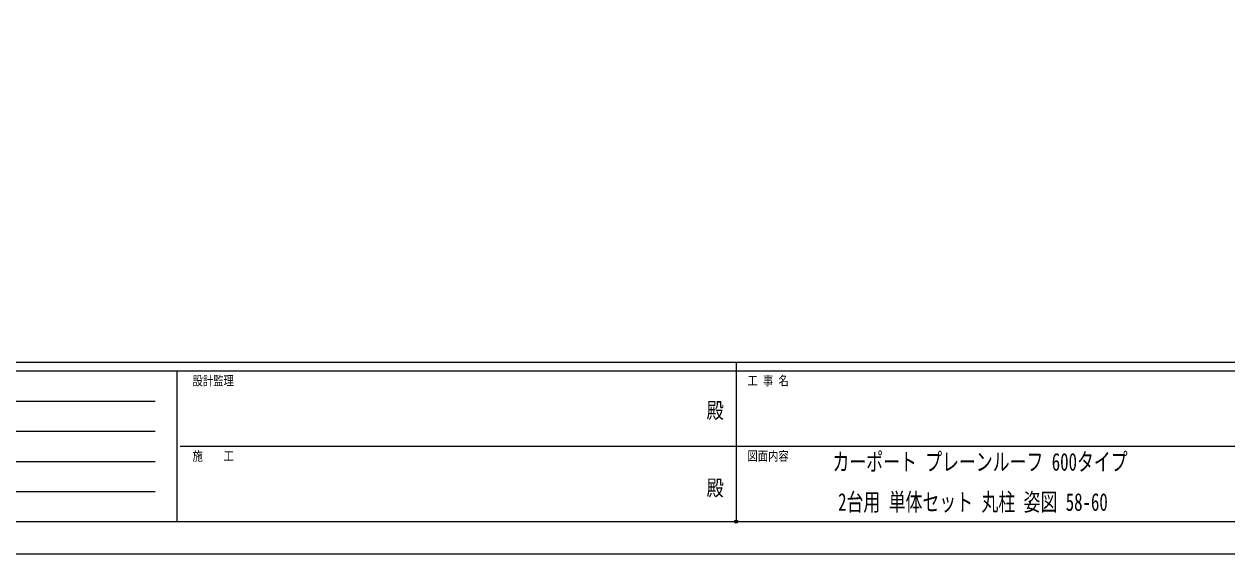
# Model space of a CAD drawing. Units: millimetres, scale not verified. Extents: x -14718 to 14718, y -10397 to 10401.
# Drawn here: x -5810 to 3975, y -10389 to -6080 of the extents above; entities that cross this region are included whole.
import ezdxf
from ezdxf.enums import TextEntityAlignment as Align

# ---------------------------------------------------------------- set-up
doc = ezdxf.new("R2010")
doc.units = ezdxf.units.MM
doc.header["$LTSCALE"] = 50
doc.header["$PDMODE"] = 32
doc.header["$PDSIZE"] = 25
doc.layers.add('0-2_USER1', color=3, linetype='Continuous')
doc.layers.add('0-7_YKK_ZWAK', color=7, linetype='Continuous')
doc.styles.add('ＭＳ ゴシック', font='')
doc.styles.get('ＭＳ ゴシック').set_extended_font_data('MS Gothic')

msp = doc.modelspace()

# ---------------------------------------------------------------- linework, layer by layer
at = {"layer": '0-7_YKK_ZWAK'}
for p, q in [((13632.57, -8831.6), (-13667.43, -8831.6)), ((-4567.43, -8901.6), (-13667.43, -8901.6)), ((-4567.43, -8901.6), (-4567.43, -10126.6)), ((-17.43, -8901.6), (-4567.43, -8901.6)), ((-17.43, -8831.6), (-17.43, -10126.6)), ((4532.57, -8901.6), (-17.43, -8901.6)), ((-13518.68, -9146.6), (-4742.43, -9146.6)), ((-13518.68, -9391.6), (-4742.43, -9391.6)), ((-4541.18, -9514.1), (-17.43, -9514.1)), ((-17.43, -9514.1), (4532.57, -9514.1)), ((-13518.68, -9636.6), (-4742.43, -9636.6)), ((-13518.68, -9881.6), (-4742.43, -9881.6)), ((-13667.43, -10126.6), (-4567.43, -10126.6)), ((-4567.43, -10126.6), (-17.43, -10126.6)), ((-17.43, -10126.6), (4532.57, -10126.6))]:
    msp.add_line(p, q, dxfattribs=at)
msp.add_lwpolyline([(-14717.5, -10389.1), (14717.5, -10389.1), (14717.5, 10400.9), (-14717.5, 10400.9)], close=True, dxfattribs=at)
msp.add_point((-17.43, -10126.6), dxfattribs=at)

# ---------------------------------------------------------------- texts
at = {"layer": '0-2_USER1', "style": 'ＭＳ ゴシック', "width": 0.7}
for s, p in [('カーポート プレーンルーフ 600タイプ', (766.66, -9755.02)), ('2台用 単体セット 丸柱 姿図 58-60', (812.4, -10081.68))]:
    msp.add_text(s, height=143.7, dxfattribs=at).set_placement(p, align=Align.BOTTOM_LEFT)
at = {"layer": '0-7_YKK_ZWAK', "style": 'ＭＳ ゴシック', "width": 0.8}
for s, height, p in [('設計監理', 76.98, (-4439.1, -9041.6)), ('工 事 名', 76.98, (74.44, -9041.6)), ('殿', 128.3, (-257.83, -9324.52)), ('施\u3000\u3000工', 76.98, (-4439.1, -9654.1)), ('図面内容', 76.98, (74.44, -9654.1)), ('殿', 128.3, (-257.83, -9954.52))]:
    msp.add_text(s, height=height, dxfattribs=at).set_placement(p, align=Align.BOTTOM_LEFT)

doc.saveas('drawing.dxf')
